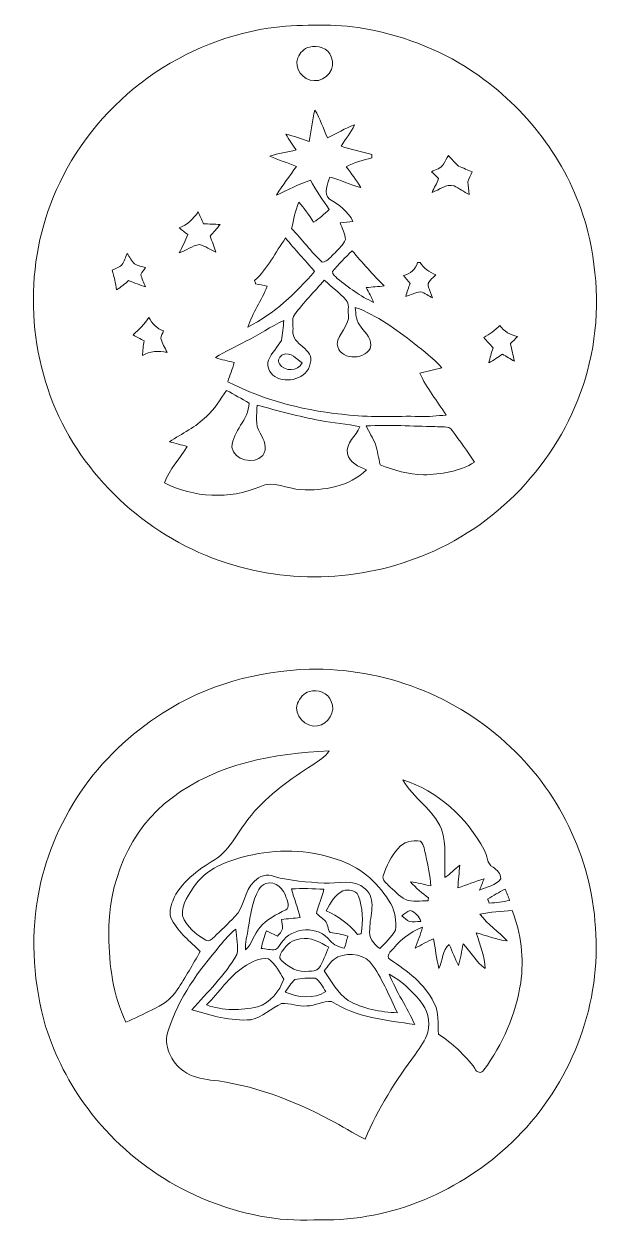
# Model space of a CAD drawing. Header units: centimetres. Extents: x -16.2 to 16.2, y -16.2 to 16.2.
# Drawn here: x -16.22 to -0.79, y -16.04 to 16.06 of the extents above; entities that cross this region are included whole.
import ezdxf

# ---------------------------------------------------------------- set-up
doc = ezdxf.new("R2010")
doc.units = ezdxf.units.CM
doc.header["$MEASUREMENT"] = 0
doc.layers.add('Layer 1', color=7, linetype='Continuous')

msp = doc.modelspace()

# ---------------------------------------------------------------- linework, layer by layer
at = {"layer": 'Layer 1', "color": 251, "lineweight": 9}
for points, knots in [([(-9.20829, 16.00362), (-8.41419, 16.0456), (-7.60562, 16.06254), (-6.82492, 15.88685), (-6.82492, 15.88685), (-5.7747, 15.65755), (-4.75764, 15.22928), (-3.9011, 14.57381), (-3.9011, 14.57381), (-2.54079, 13.58392), (-1.52902, 12.11848), (-1.11027, 10.48688), (-1.11027, 10.48688), (-0.83264, 9.33683), (-0.79136, 8.11445), (-1.07394, 6.96122), (-1.07394, 6.96122), (-1.57312, 4.82691), (-3.08794, 2.96671), (-5.05891, 2.01527), (-5.05891, 2.01527), (-6.82457, 1.14743), (-8.93065, 0.99715), (-10.80109, 1.60922), (-10.80109, 1.60922), (-12.81192, 2.25516), (-14.51972, 3.78163), (-15.36921, 5.71768), (-15.36921, 5.71768), (-16.22222, 7.69782), (-16.17566, 10.06849), (-15.1713, 11.98513), (-15.1713, 11.98513), (-14.04065, 14.22492), (-11.70843, 15.79654), (-9.20829, 16.00362), (-9.20829, 16.00362), (-9.20829, 16.00362), (-9.20829, 16.00362), (-9.20829, 16.00362)], [0, 0, 0, 0, 0.09090909, 0.09090909, 0.09090909, 0.09090909, 0.18181818, 0.18181818, 0.18181818, 0.18181818, 0.27272727, 0.27272727, 0.27272727, 0.27272727, 0.36363636, 0.36363636, 0.36363636, 0.36363636, 0.45454545, 0.45454545, 0.45454545, 0.45454545, 0.54545455, 0.54545455, 0.54545455, 0.54545455, 0.63636364, 0.63636364, 0.63636364, 0.63636364, 0.72727273, 0.72727273, 0.72727273, 0.72727273, 0.81818182, 0.81818182, 0.81818182, 0.81818182, 1, 1, 1, 1]), ([(-8.57364, 15.44341), (-8.71829, 15.40919), (-8.82799, 15.28784), (-8.88479, 15.15554), (-8.88479, 15.15554), (-8.99309, 14.8772), (-8.74227, 14.53571), (-8.44981, 14.54171), (-8.44981, 14.54171), (-8.12914, 14.51208), (-7.83527, 14.88038), (-7.98767, 15.18059), (-7.98767, 15.18059), (-8.07164, 15.41272), (-8.34927, 15.50444), (-8.57364, 15.44341), (-8.57364, 15.44341), (-8.57364, 15.44341), (-8.57364, 15.44341), (-8.57364, 15.44341)], [0, 0, 0, 0, 0.16666667, 0.16666667, 0.16666667, 0.16666667, 0.33333333, 0.33333333, 0.33333333, 0.33333333, 0.5, 0.5, 0.5, 0.5, 0.66666667, 0.66666667, 0.66666667, 0.66666667, 1, 1, 1, 1]), ([(-8.57893, 12.90729), (-8.78742, 12.97503), (-8.98992, 13.06322), (-9.20618, 13.1052), (-9.20618, 13.1052), (-9.11868, 12.96056), (-9.02096, 12.82227), (-8.92465, 12.68363), (-8.92465, 12.68363), (-9.15996, 12.61978), (-9.40619, 12.59967), (-9.63585, 12.51571), (-9.63585, 12.51571), (-9.40443, 12.40776), (-9.15819, 12.33826), (-8.92183, 12.24336), (-8.92183, 12.24336), (-9.09434, 11.98337), (-9.29543, 11.74313), (-9.45595, 11.47537), (-9.45595, 11.47537), (-9.14903, 11.60166), (-8.8608, 11.76994), (-8.54472, 11.87506), (-8.54472, 11.87506), (-8.39513, 11.60025), (-8.21557, 11.34343), (-8.04165, 11.08308), (-8.04165, 11.08308), (-8.175, 10.96419), (-8.31011, 10.84601), (-8.46075, 10.749), (-8.46075, 10.749), (-8.58105, 10.93491), (-8.70487, 11.12012), (-8.85939, 11.27958), (-8.85939, 11.27958), (-8.95534, 11.05591), (-8.99627, 10.8132), (-9.04989, 10.57684), (-9.04989, 10.57684), (-8.76767, 10.28367), (-8.53025, 9.94677), (-8.22969, 9.67267), (-8.22969, 9.67267), (-8.0801, 9.69137), (-7.99261, 9.8353), (-7.88713, 9.92561), (-7.88713, 9.92561), (-7.79082, 10.03886), (-7.65959, 10.13516), (-7.60879, 10.28015), (-7.60879, 10.28015), (-7.61302, 10.43891), (-7.70263, 10.58213), (-7.74955, 10.73206), (-7.74955, 10.73206), (-7.63525, 10.74335), (-7.5206, 10.75288), (-7.4063, 10.76452), (-7.4063, 10.76452), (-7.52942, 11.03651), (-7.78765, 11.21819), (-8.03777, 11.36424), (-8.03777, 11.36424), (-8.20041, 11.52052), (-8.08786, 11.76923), (-8.02613, 11.95091), (-8.02613, 11.95091), (-7.73861, 11.89059), (-7.4825, 11.73466), (-7.19498, 11.67539), (-7.19498, 11.67539), (-7.31316, 11.86977), (-7.45251, 12.0504), (-7.58515, 12.2349), (-7.58515, 12.2349), (-7.37067, 12.35026), (-7.13254, 12.40952), (-6.89865, 12.47302), (-6.89865, 12.47302), (-6.899, 12.49489), (-6.899, 12.53829), (-6.899, 12.56016), (-6.899, 12.56016), (-7.17487, 12.63248), (-7.45216, 12.70056), (-7.72556, 12.781), (-7.72556, 12.781), (-7.61197, 12.97679), (-7.45216, 13.14471), (-7.36749, 13.35673), (-7.36749, 13.35673), (-7.62149, 13.26995), (-7.84409, 13.11508), (-8.08927, 13.00783), (-8.08927, 13.00783), (-8.199, 13.25831), (-8.28154, 13.52254), (-8.43006, 13.75361), (-8.43006, 13.75361), (-8.48827, 13.47315), (-8.52213, 13.1881), (-8.57893, 12.90729), (-8.57893, 12.90729), (-8.57893, 12.90729), (-8.57893, 12.90729), (-8.57893, 12.90729)], [0, 0, 0, 0, 0.03571429, 0.03571429, 0.03571429, 0.03571429, 0.07142857, 0.07142857, 0.07142857, 0.07142857, 0.10714286, 0.10714286, 0.10714286, 0.10714286, 0.14285714, 0.14285714, 0.14285714, 0.14285714, 0.17857143, 0.17857143, 0.17857143, 0.17857143, 0.21428571, 0.21428571, 0.21428571, 0.21428571, 0.25, 0.25, 0.25, 0.25, 0.28571429, 0.28571429, 0.28571429, 0.28571429, 0.32142857, 0.32142857, 0.32142857, 0.32142857, 0.35714286, 0.35714286, 0.35714286, 0.35714286, 0.39285714, 0.39285714, 0.39285714, 0.39285714, 0.42857143, 0.42857143, 0.42857143, 0.42857143, 0.46428571, 0.46428571, 0.46428571, 0.46428571, 0.5, 0.5, 0.5, 0.5, 0.53571429, 0.53571429, 0.53571429, 0.53571429, 0.57142857, 0.57142857, 0.57142857, 0.57142857, 0.60714286, 0.60714286, 0.60714286, 0.60714286, 0.64285714, 0.64285714, 0.64285714, 0.64285714, 0.67857143, 0.67857143, 0.67857143, 0.67857143, 0.71428571, 0.71428571, 0.71428571, 0.71428571, 0.75, 0.75, 0.75, 0.75, 0.78571429, 0.78571429, 0.78571429, 0.78571429, 0.82142857, 0.82142857, 0.82142857, 0.82142857, 0.85714286, 0.85714286, 0.85714286, 0.85714286, 0.89285714, 0.89285714, 0.89285714, 0.89285714, 0.92857143, 0.92857143, 0.92857143, 0.92857143, 1, 1, 1, 1]), ([(-4.84972, 12.53864), (-4.89381, 12.46068), (-4.93332, 12.38024), (-4.9813, 12.30475), (-4.9813, 12.30475), (-5.04974, 12.1908), (-5.18627, 12.15552), (-5.29774, 12.09943), (-5.29774, 12.09943), (-5.25082, 12.05286), (-5.15734, 11.96008), (-5.11042, 11.91352), (-5.11042, 11.91352), (-5.15805, 11.78652), (-5.22895, 11.66975), (-5.28469, 11.54592), (-5.28469, 11.54592), (-5.09384, 11.6126), (-4.91533, 11.7777), (-4.69873, 11.72408), (-4.69873, 11.72408), (-4.5615, 11.64964), (-4.43238, 11.55933), (-4.29162, 11.49018), (-4.29162, 11.49018), (-4.30292, 11.60201), (-4.32831, 11.71314), (-4.32514, 11.82603), (-4.32514, 11.82603), (-4.3075, 11.92445), (-4.24999, 12.00983), (-4.21013, 12.09978), (-4.21013, 12.09978), (-4.33255, 12.14811), (-4.45638, 12.19433), (-4.5749, 12.25077), (-4.5749, 12.25077), (-4.68038, 12.33191), (-4.75799, 12.44339), (-4.84972, 12.53864), (-4.84972, 12.53864), (-4.84972, 12.53864), (-4.84972, 12.53864), (-4.84972, 12.53864)], [0, 0, 0, 0, 0.08333333, 0.08333333, 0.08333333, 0.08333333, 0.16666667, 0.16666667, 0.16666667, 0.16666667, 0.25, 0.25, 0.25, 0.25, 0.33333333, 0.33333333, 0.33333333, 0.33333333, 0.41666667, 0.41666667, 0.41666667, 0.41666667, 0.5, 0.5, 0.5, 0.5, 0.58333333, 0.58333333, 0.58333333, 0.58333333, 0.66666667, 0.66666667, 0.66666667, 0.66666667, 0.75, 0.75, 0.75, 0.75, 0.83333333, 0.83333333, 0.83333333, 0.83333333, 1, 1, 1, 1]), ([(-12.06403, 10.59871), (-11.98924, 10.53345), (-11.91022, 10.47313), (-11.82908, 10.41598), (-11.82908, 10.41598), (-11.89823, 10.24735), (-11.98571, 10.08719), (-12.05945, 9.92068), (-12.05945, 9.92068), (-11.87812, 9.99194), (-11.71196, 10.11329), (-11.51758, 10.14786), (-11.51758, 10.14786), (-11.36271, 10.10588), (-11.23006, 10.0064), (-11.08296, 9.94361), (-11.08296, 9.94361), (-11.12741, 10.0893), (-11.18068, 10.23218), (-11.23359, 10.3747), (-11.23359, 10.3747), (-11.14152, 10.47595), (-11.04768, 10.57578), (-10.96654, 10.6862), (-10.96654, 10.6862), (-11.11541, 10.6922), (-11.26393, 10.69785), (-11.4121, 10.70278), (-11.4121, 10.70278), (-11.45866, 10.80932), (-11.50276, 10.91692), (-11.55109, 11.02275), (-11.55109, 11.02275), (-11.68797, 10.84178), (-11.84037, 10.66751), (-12.06403, 10.59871), (-12.06403, 10.59871), (-12.06403, 10.59871), (-12.06403, 10.59871), (-12.06403, 10.59871)], [0, 0, 0, 0, 0.09090909, 0.09090909, 0.09090909, 0.09090909, 0.18181818, 0.18181818, 0.18181818, 0.18181818, 0.27272727, 0.27272727, 0.27272727, 0.27272727, 0.36363636, 0.36363636, 0.36363636, 0.36363636, 0.45454545, 0.45454545, 0.45454545, 0.45454545, 0.54545455, 0.54545455, 0.54545455, 0.54545455, 0.63636364, 0.63636364, 0.63636364, 0.63636364, 0.72727273, 0.72727273, 0.72727273, 0.72727273, 0.81818182, 0.81818182, 0.81818182, 0.81818182, 1, 1, 1, 1]), ([(-10.0405, 9.17913), (-10.03449, 9.15832), (-10.0225, 9.11634), (-10.0165, 9.09553), (-10.0165, 9.09553), (-9.91349, 9.07401), (-9.80977, 9.05073), (-9.70676, 9.0285), (-9.70676, 9.0285), (-9.85493, 8.65138), (-10.09482, 8.31624), (-10.22393, 7.93136), (-10.22393, 7.93136), (-9.52296, 8.28802), (-8.94159, 8.83518), (-8.43429, 9.42819), (-8.43429, 9.42819), (-8.68935, 9.73088), (-8.96735, 10.0131), (-9.21322, 10.32355), (-9.21322, 10.32355), (-9.4831, 9.93725), (-9.68771, 9.50404), (-10.0405, 9.17913), (-10.0405, 9.17913), (-10.0405, 9.17913), (-10.0405, 9.17913), (-10.0405, 9.17913)], [0, 0, 0, 0, 0.125, 0.125, 0.125, 0.125, 0.25, 0.25, 0.25, 0.25, 0.375, 0.375, 0.375, 0.375, 0.5, 0.5, 0.5, 0.5, 0.625, 0.625, 0.625, 0.625, 0.75, 0.75, 0.75, 0.75, 1, 1, 1, 1]), ([(-7.95169, 9.42326), (-7.96086, 9.3393), (-7.8769, 9.29132), (-7.82575, 9.23876), (-7.82575, 9.23876), (-7.52095, 8.99887), (-7.20839, 8.7551), (-6.85173, 8.59705), (-6.85173, 8.59705), (-6.91064, 8.73287), (-6.98332, 8.86198), (-7.05034, 8.99393), (-7.05034, 8.99393), (-6.88948, 9.00804), (-6.72861, 9.02144), (-6.56739, 9.03697), (-6.56739, 9.03697), (-6.87007, 9.33824), (-7.15053, 9.65997), (-7.43099, 9.98171), (-7.43099, 9.98171), (-7.60914, 9.80003), (-7.7947, 9.62399), (-7.95169, 9.42326), (-7.95169, 9.42326), (-7.95169, 9.42326), (-7.95169, 9.42326), (-7.95169, 9.42326)], [0, 0, 0, 0, 0.125, 0.125, 0.125, 0.125, 0.25, 0.25, 0.25, 0.25, 0.375, 0.375, 0.375, 0.375, 0.5, 0.5, 0.5, 0.5, 0.625, 0.625, 0.625, 0.625, 0.75, 0.75, 0.75, 0.75, 1, 1, 1, 1]), ([(-13.59897, 9.60353), (-13.67023, 9.53156), (-13.77148, 9.50263), (-13.86038, 9.45817), (-13.86038, 9.45817), (-13.80428, 9.28709), (-13.77042, 9.10964), (-13.73973, 8.93184), (-13.73973, 8.93184), (-13.62648, 9.00663), (-13.52206, 9.0934), (-13.41658, 9.17843), (-13.41658, 9.17843), (-13.267, 9.12163), (-13.11848, 9.06131), (-12.96608, 9.01298), (-12.96608, 9.01298), (-13.00277, 9.1255), (-13.07474, 9.22816), (-13.08638, 9.34706), (-13.08638, 9.34706), (-13.05428, 9.41338), (-13.0056, 9.46911), (-12.96361, 9.52874), (-12.96361, 9.52874), (-13.06239, 9.56331), (-13.17211, 9.57388), (-13.26312, 9.62681), (-13.26312, 9.62681), (-13.34144, 9.70901), (-13.39012, 9.81414), (-13.45468, 9.90656), (-13.45468, 9.90656), (-13.50266, 9.80567), (-13.53335, 9.69454), (-13.59897, 9.60353), (-13.59897, 9.60353), (-13.59897, 9.60353), (-13.59897, 9.60353), (-13.59897, 9.60353)], [0, 0, 0, 0, 0.09090909, 0.09090909, 0.09090909, 0.09090909, 0.18181818, 0.18181818, 0.18181818, 0.18181818, 0.27272727, 0.27272727, 0.27272727, 0.27272727, 0.36363636, 0.36363636, 0.36363636, 0.36363636, 0.45454545, 0.45454545, 0.45454545, 0.45454545, 0.54545455, 0.54545455, 0.54545455, 0.54545455, 0.63636364, 0.63636364, 0.63636364, 0.63636364, 0.72727273, 0.72727273, 0.72727273, 0.72727273, 0.81818182, 0.81818182, 0.81818182, 0.81818182, 1, 1, 1, 1]), ([(-5.67345, 9.66668), (-5.72954, 9.48393), (-5.86642, 9.36046), (-6.05445, 9.31425), (-6.05445, 9.31425), (-5.99519, 9.24369), (-5.93486, 9.1742), (-5.87524, 9.10363), (-5.87524, 9.10363), (-5.91793, 8.98933), (-5.9592, 8.87434), (-5.99236, 8.7565), (-5.99236, 8.7565), (-5.86007, 8.79601), (-5.73413, 8.86621), (-5.59549, 8.88069), (-5.59549, 8.88069), (-5.47872, 8.84716), (-5.38065, 8.77027), (-5.27376, 8.71488), (-5.27376, 8.71488), (-5.30939, 8.81013), (-5.34749, 8.90503), (-5.381, 9.00097), (-5.381, 9.00097), (-5.44309, 9.14633), (-5.26142, 9.23452), (-5.18979, 9.33612), (-5.18979, 9.33612), (-5.35526, 9.41055), (-5.51647, 9.50263), (-5.60642, 9.66773), (-5.60642, 9.66773), (-5.62336, 9.66738), (-5.65687, 9.66702), (-5.67345, 9.66668), (-5.67345, 9.66668), (-5.67345, 9.66668), (-5.67345, 9.66668), (-5.67345, 9.66668)], [0, 0, 0, 0, 0.09090909, 0.09090909, 0.09090909, 0.09090909, 0.18181818, 0.18181818, 0.18181818, 0.18181818, 0.27272727, 0.27272727, 0.27272727, 0.27272727, 0.36363636, 0.36363636, 0.36363636, 0.36363636, 0.45454545, 0.45454545, 0.45454545, 0.45454545, 0.54545455, 0.54545455, 0.54545455, 0.54545455, 0.63636364, 0.63636364, 0.63636364, 0.63636364, 0.72727273, 0.72727273, 0.72727273, 0.72727273, 0.81818182, 0.81818182, 0.81818182, 0.81818182, 1, 1, 1, 1]), ([(-8.97439, 8.2619), (-9.05765, 8.14056), (-8.99909, 7.97581), (-9.01532, 7.8407), (-9.01532, 7.8407), (-9.06365, 7.45617), (-8.41559, 7.34893), (-8.55247, 6.95911), (-8.55247, 6.95911), (-8.62867, 6.546), (-9.17477, 6.40136), (-9.50321, 6.60809), (-9.50321, 6.60809), (-9.63833, 6.70334), (-9.73251, 6.88185), (-9.66725, 7.04836), (-9.66725, 7.04836), (-9.58893, 7.24697), (-9.42454, 7.39408), (-9.32259, 7.57788), (-9.32259, 7.57788), (-9.2933, 7.75497), (-9.27179, 7.93313), (-9.25767, 8.11163), (-9.25767, 8.11163), (-9.60976, 7.94971), (-9.92901, 7.72569), (-10.27614, 7.55354), (-10.27614, 7.55354), (-10.54461, 7.40114), (-10.83531, 7.28825), (-11.09213, 7.11609), (-11.09213, 7.11609), (-10.92738, 7.05718), (-10.75628, 7.02155), (-10.58625, 6.98274), (-10.58625, 6.98274), (-10.63669, 6.80918), (-10.70725, 6.64231), (-10.75875, 6.4691), (-10.75875, 6.4691), (-9.74874, 5.94593), (-8.62655, 5.66935), (-7.49696, 5.57551), (-7.49696, 5.57551), (-6.87537, 5.50778), (-6.24919, 5.55188), (-5.62547, 5.53706), (-5.62547, 5.53706), (-5.38664, 5.5233), (-5.14958, 5.55435), (-4.9118, 5.57481), (-4.9118, 5.57481), (-5.14464, 5.95051), (-5.43603, 6.29447), (-5.61665, 6.69981), (-5.61665, 6.69981), (-5.41945, 6.74709), (-5.22191, 6.79189), (-5.0254, 6.84234), (-5.0254, 6.84234), (-5.23954, 7.0921), (-5.51047, 7.28472), (-5.7627, 7.49321), (-5.7627, 7.49321), (-6.25377, 7.86821), (-6.75719, 8.24851), (-7.3435, 8.463), (-7.3435, 8.463), (-7.33362, 8.2792), (-7.32057, 8.07635), (-7.19075, 7.93348), (-7.19075, 7.93348), (-7.06551, 7.76767), (-6.87219, 7.5927), (-6.94345, 7.36233), (-6.94345, 7.36233), (-7.11878, 7.02754), (-7.79294, 7.05365), (-7.82751, 7.47451), (-7.82751, 7.47451), (-7.80776, 7.76203), (-7.49555, 7.96135), (-7.5273, 8.26403), (-7.5273, 8.26403), (-7.54847, 8.38891), (-7.49096, 8.55859), (-7.59292, 8.66055), (-7.59292, 8.66055), (-7.77177, 8.85316), (-7.97956, 9.01579), (-8.17359, 9.19219), (-8.17359, 9.19219), (-8.44276, 8.88421), (-8.73239, 8.59246), (-8.97439, 8.2619), (-8.97439, 8.2619), (-8.97439, 8.2619), (-8.97439, 8.2619), (-8.97439, 8.2619)], [0, 0, 0, 0, 0.03846154, 0.03846154, 0.03846154, 0.03846154, 0.07692308, 0.07692308, 0.07692308, 0.07692308, 0.11538462, 0.11538462, 0.11538462, 0.11538462, 0.15384615, 0.15384615, 0.15384615, 0.15384615, 0.19230769, 0.19230769, 0.19230769, 0.19230769, 0.23076923, 0.23076923, 0.23076923, 0.23076923, 0.26923077, 0.26923077, 0.26923077, 0.26923077, 0.30769231, 0.30769231, 0.30769231, 0.30769231, 0.34615385, 0.34615385, 0.34615385, 0.34615385, 0.38461538, 0.38461538, 0.38461538, 0.38461538, 0.42307692, 0.42307692, 0.42307692, 0.42307692, 0.46153846, 0.46153846, 0.46153846, 0.46153846, 0.5, 0.5, 0.5, 0.5, 0.53846154, 0.53846154, 0.53846154, 0.53846154, 0.57692308, 0.57692308, 0.57692308, 0.57692308, 0.61538462, 0.61538462, 0.61538462, 0.61538462, 0.65384615, 0.65384615, 0.65384615, 0.65384615, 0.69230769, 0.69230769, 0.69230769, 0.69230769, 0.73076923, 0.73076923, 0.73076923, 0.73076923, 0.76923077, 0.76923077, 0.76923077, 0.76923077, 0.80769231, 0.80769231, 0.80769231, 0.80769231, 0.84615385, 0.84615385, 0.84615385, 0.84615385, 0.88461538, 0.88461538, 0.88461538, 0.88461538, 0.92307692, 0.92307692, 0.92307692, 0.92307692, 1, 1, 1, 1]), ([(-12.87683, 8.19489), (-12.9869, 8.01144), (-13.14424, 7.86645), (-13.29981, 7.72216), (-13.29981, 7.72216), (-13.20033, 7.67031), (-13.10085, 7.61845), (-13.00348, 7.56271), (-13.00348, 7.56271), (-13.02218, 7.43183), (-13.04228, 7.30024), (-13.04828, 7.16795), (-13.04828, 7.16795), (-12.8472, 7.2946), (-12.6126, 7.29848), (-12.38576, 7.25332), (-12.38576, 7.25332), (-12.4408, 7.37962), (-12.52511, 7.49533), (-12.55298, 7.6315), (-12.55298, 7.6315), (-12.54346, 7.70206), (-12.50994, 7.76591), (-12.48454, 7.83153), (-12.48454, 7.83153), (-12.66693, 7.88868), (-12.79075, 8.03048), (-12.87683, 8.19489), (-12.87683, 8.19489), (-12.87683, 8.19489), (-12.87683, 8.19489), (-12.87683, 8.19489)], [0, 0, 0, 0, 0.11111111, 0.11111111, 0.11111111, 0.11111111, 0.22222222, 0.22222222, 0.22222222, 0.22222222, 0.33333333, 0.33333333, 0.33333333, 0.33333333, 0.44444444, 0.44444444, 0.44444444, 0.44444444, 0.55555556, 0.55555556, 0.55555556, 0.55555556, 0.66666667, 0.66666667, 0.66666667, 0.66666667, 0.77777778, 0.77777778, 0.77777778, 0.77777778, 1, 1, 1, 1]), ([(-3.90392, 7.65655), (-3.82031, 7.562), (-3.73459, 7.46887), (-3.65027, 7.37433), (-3.65027, 7.37433), (-3.69613, 7.24239), (-3.73811, 7.10904), (-3.76422, 6.97181), (-3.76422, 6.97181), (-3.63828, 7.04377), (-3.52045, 7.12809), (-3.40015, 7.20923), (-3.40015, 7.20923), (-3.29502, 7.14396), (-3.1899, 7.07764), (-3.08195, 7.0159), (-3.08195, 7.0159), (-3.11511, 7.17536), (-3.15815, 7.33305), (-3.18425, 7.49427), (-3.18425, 7.49427), (-3.12005, 7.55389), (-3.05831, 7.61563), (-2.99869, 7.67948), (-2.99869, 7.67948), (-3.18496, 7.72781), (-3.36487, 7.80683), (-3.46753, 7.97793), (-3.46753, 7.97793), (-3.59418, 7.84705), (-3.74552, 7.74545), (-3.90392, 7.65655), (-3.90392, 7.65655), (-3.90392, 7.65655), (-3.90392, 7.65655), (-3.90392, 7.65655)], [0, 0, 0, 0, 0.1, 0.1, 0.1, 0.1, 0.2, 0.2, 0.2, 0.2, 0.3, 0.3, 0.3, 0.3, 0.4, 0.4, 0.4, 0.4, 0.5, 0.5, 0.5, 0.5, 0.6, 0.6, 0.6, 0.6, 0.7, 0.7, 0.7, 0.7, 0.8, 0.8, 0.8, 0.8, 1, 1, 1, 1]), ([(-9.28096, 7.19794), (-9.36562, 7.14996), (-9.44288, 7.0413), (-9.37904, 6.94605), (-9.37904, 6.94605), (-9.24145, 6.73298), (-8.88338, 6.74038), (-8.76873, 6.97639), (-8.76873, 6.97639), (-8.92289, 7.08187), (-9.06612, 7.27273), (-9.28096, 7.19794), (-9.28096, 7.19794), (-9.28096, 7.19794), (-9.28096, 7.19794), (-9.28096, 7.19794)], [0, 0, 0, 0, 0.2, 0.2, 0.2, 0.2, 0.4, 0.4, 0.4, 0.4, 0.6, 0.6, 0.6, 0.6, 1, 1, 1, 1]), ([(-10.79685, 6.23415), (-10.95948, 5.99073), (-11.10977, 5.73461), (-11.33237, 5.53918), (-11.33237, 5.53918), (-11.616, 5.25096), (-11.98818, 5.07985), (-12.32121, 4.85866), (-12.32121, 4.85866), (-12.16316, 4.81315), (-12.00265, 4.77575), (-11.84496, 4.7292), (-11.84496, 4.7292), (-12.05592, 4.40922), (-12.3138, 4.11572), (-12.4602, 3.75693), (-12.4602, 3.75693), (-11.67245, 3.35724), (-10.71783, 3.30573), (-9.90079, 3.6518), (-9.90079, 3.6518), (-9.53637, 3.8289), (-9.16913, 3.59042), (-8.79977, 3.57525), (-8.79977, 3.57525), (-8.18735, 3.53997), (-7.49625, 3.65604), (-7.04682, 4.10865), (-7.04682, 4.10865), (-7.25425, 4.18944), (-7.49943, 4.29598), (-7.55517, 4.53622), (-7.55517, 4.53622), (-7.60985, 4.83644), (-7.31493, 5.00647), (-7.21791, 5.25942), (-7.21791, 5.25942), (-7.57069, 5.33456), (-7.93123, 5.36067), (-8.28543, 5.42876), (-8.28543, 5.42876), (-8.85586, 5.53424), (-9.41466, 5.69158), (-9.97558, 5.83798), (-9.97558, 5.83798), (-9.97558, 5.58892), (-10.04437, 5.30987), (-9.89479, 5.08937), (-9.89479, 5.08937), (-9.79107, 4.91722), (-9.68383, 4.6738), (-9.82459, 4.49036), (-9.82459, 4.49036), (-10.05777, 4.23283), (-10.5926, 4.35665), (-10.6522, 4.71226), (-10.6522, 4.71226), (-10.62646, 5.15464), (-10.20172, 5.44498), (-10.18724, 5.8909), (-10.18724, 5.8909), (-10.38904, 6.00802), (-10.58836, 6.12937), (-10.79685, 6.23415), (-10.79685, 6.23415), (-10.79685, 6.23415), (-10.79685, 6.23415), (-10.79685, 6.23415)], [0, 0, 0, 0, 0.05555556, 0.05555556, 0.05555556, 0.05555556, 0.11111111, 0.11111111, 0.11111111, 0.11111111, 0.16666667, 0.16666667, 0.16666667, 0.16666667, 0.22222222, 0.22222222, 0.22222222, 0.22222222, 0.27777778, 0.27777778, 0.27777778, 0.27777778, 0.33333333, 0.33333333, 0.33333333, 0.33333333, 0.38888889, 0.38888889, 0.38888889, 0.38888889, 0.44444444, 0.44444444, 0.44444444, 0.44444444, 0.5, 0.5, 0.5, 0.5, 0.55555556, 0.55555556, 0.55555556, 0.55555556, 0.61111111, 0.61111111, 0.61111111, 0.61111111, 0.66666667, 0.66666667, 0.66666667, 0.66666667, 0.72222222, 0.72222222, 0.72222222, 0.72222222, 0.77777778, 0.77777778, 0.77777778, 0.77777778, 0.83333333, 0.83333333, 0.83333333, 0.83333333, 0.88888889, 0.88888889, 0.88888889, 0.88888889, 1, 1, 1, 1]), ([(-7.04893, 5.282), (-6.98085, 5.11337), (-6.8676, 4.96625), (-6.80657, 4.79445), (-6.80657, 4.79445), (-6.7533, 4.61208), (-6.71732, 4.42474), (-6.68099, 4.23812), (-6.68099, 4.23812), (-6.30669, 4.10336), (-5.92145, 3.97354), (-5.51894, 3.97001), (-5.51894, 3.97001), (-5.04657, 3.98342), (-4.55726, 4.06068), (-4.14839, 4.3115), (-4.14839, 4.3115), (-4.33149, 4.60537), (-4.55021, 4.87524), (-4.74565, 5.16099), (-4.74565, 5.16099), (-4.84196, 5.31199), (-5.05715, 5.23684), (-5.20145, 5.26613), (-5.20145, 5.26613), (-5.81739, 5.27283), (-6.43334, 5.31975), (-7.04893, 5.282)], [0, 0, 0, 0, 0.125, 0.125, 0.125, 0.125, 0.25, 0.25, 0.25, 0.25, 0.375, 0.375, 0.375, 0.375, 0.5, 0.5, 0.5, 0.5, 0.625, 0.625, 0.625, 0.625, 0.75, 0.75, 0.75, 0.75, 1, 1, 1, 1]), ([(-8.57434, -1.24017), (-6.59667, -1.20136), (-4.6063, -1.95242), (-3.18178, -3.33249), (-3.18178, -3.33249), (-1.80807, -4.62225), (-0.95399, -6.46339), (-0.90178, -8.35111), (-0.90178, -8.35111), (-0.78572, -10.35594), (-1.59957, -12.37207), (-3.00716, -13.7927), (-3.00716, -13.7927), (-4.3396, -15.13608), (-6.19062, -15.99157), (-8.09492, -16.00815), (-8.09492, -16.00815), (-8.5733, -16.00356), (-9.05624, -16.03955), (-9.53108, -15.96405), (-9.53108, -15.96405), (-11.4883, -15.69488), (-13.32486, -14.61891), (-14.5049, -13.03247), (-14.5049, -13.03247), (-15.00585, -12.36642), (-15.39284, -11.61501), (-15.64085, -10.81914), (-15.64085, -10.81914), (-15.95764, -9.7026), (-16.05395, -8.51444), (-15.85145, -7.36862), (-15.85145, -7.36862), (-15.51314, -5.34262), (-14.24949, -3.50218), (-12.50606, -2.42338), (-12.50606, -2.42338), (-11.34366, -1.66173), (-9.95688, -1.28391), (-8.57434, -1.24017), (-8.57434, -1.24017), (-8.57434, -1.24017), (-8.57434, -1.24017), (-8.57434, -1.24017)], [0, 0, 0, 0, 0.08333333, 0.08333333, 0.08333333, 0.08333333, 0.16666667, 0.16666667, 0.16666667, 0.16666667, 0.25, 0.25, 0.25, 0.25, 0.33333333, 0.33333333, 0.33333333, 0.33333333, 0.41666667, 0.41666667, 0.41666667, 0.41666667, 0.5, 0.5, 0.5, 0.5, 0.58333333, 0.58333333, 0.58333333, 0.58333333, 0.66666667, 0.66666667, 0.66666667, 0.66666667, 0.75, 0.75, 0.75, 0.75, 0.83333333, 0.83333333, 0.83333333, 0.83333333, 1, 1, 1, 1]), ([(-8.57434, -1.8413), (-8.73204, -1.87093), (-8.82693, -2.02192), (-8.89572, -2.15386), (-8.89572, -2.15386), (-9.0012, -2.47277), (-8.68053, -2.82132), (-8.35668, -2.75958), (-8.35668, -2.75958), (-8.06811, -2.72748), (-7.8575, -2.36941), (-7.98697, -2.10553), (-7.98697, -2.10553), (-8.07093, -1.87728), (-8.34927, -1.76968), (-8.57434, -1.8413), (-8.57434, -1.8413), (-8.57434, -1.8413), (-8.57434, -1.8413), (-8.57434, -1.8413)], [0, 0, 0, 0, 0.16666667, 0.16666667, 0.16666667, 0.16666667, 0.33333333, 0.33333333, 0.33333333, 0.33333333, 0.5, 0.5, 0.5, 0.5, 0.66666667, 0.66666667, 0.66666667, 0.66666667, 1, 1, 1, 1]), ([(-12.25312, -4.68716), (-13.39894, -5.53312), (-13.98032, -6.98762), (-13.9521, -8.38709), (-13.9521, -8.38709), (-13.93375, -9.17308), (-13.84274, -9.98764), (-13.49066, -10.70166), (-13.49066, -10.70166), (-13.2536, -10.61135), (-13.031, -10.48788), (-12.80098, -10.38204), (-12.80098, -10.38204), (-12.53605, -10.25505), (-12.26794, -10.09595), (-12.11624, -9.83454), (-12.11624, -9.83454), (-11.89329, -9.50469), (-11.6975, -9.15791), (-11.50206, -8.81147), (-11.50206, -8.81147), (-11.76735, -8.54336), (-12.07708, -8.30171), (-12.25559, -7.96164), (-12.25559, -7.96164), (-12.35543, -7.80571), (-12.28875, -7.61803), (-12.23689, -7.45752), (-12.23689, -7.45752), (-12.03158, -6.95164), (-11.5652, -6.6292), (-11.11753, -6.35191), (-11.11753, -6.35191), (-10.66315, -6.06758), (-10.46876, -5.54511), (-10.12834, -5.15388), (-10.12834, -5.15388), (-9.67078, -4.60355), (-9.07811, -4.18798), (-8.48157, -3.80345), (-8.48157, -3.80345), (-8.32599, -3.69197), (-8.14572, -3.59919), (-8.04235, -3.43162), (-8.04235, -3.43162), (-9.51344, -3.49583), (-11.05544, -3.7717), (-12.25312, -4.68716), (-12.25312, -4.68716), (-12.25312, -4.68716), (-12.25312, -4.68716), (-12.25312, -4.68716)], [0, 0, 0, 0, 0.07142857, 0.07142857, 0.07142857, 0.07142857, 0.14285714, 0.14285714, 0.14285714, 0.14285714, 0.21428571, 0.21428571, 0.21428571, 0.21428571, 0.28571429, 0.28571429, 0.28571429, 0.28571429, 0.35714286, 0.35714286, 0.35714286, 0.35714286, 0.42857143, 0.42857143, 0.42857143, 0.42857143, 0.5, 0.5, 0.5, 0.5, 0.57142857, 0.57142857, 0.57142857, 0.57142857, 0.64285714, 0.64285714, 0.64285714, 0.64285714, 0.71428571, 0.71428571, 0.71428571, 0.71428571, 0.78571429, 0.78571429, 0.78571429, 0.78571429, 0.85714286, 0.85714286, 0.85714286, 0.85714286, 1, 1, 1, 1]), ([(-6.07033, -4.21126), (-5.79234, -4.70127), (-5.25119, -5.00113), (-5.03352, -5.53382), (-5.03352, -5.53382), (-4.88217, -5.95045), (-4.96754, -6.39778), (-4.94109, -6.82922), (-4.94109, -6.82922), (-4.79962, -6.72974), (-4.67792, -6.60627), (-4.54633, -6.49479), (-4.54633, -6.49479), (-4.55973, -6.69728), (-4.57984, -6.89872), (-4.59607, -7.10121), (-4.59607, -7.10121), (-4.35935, -7.0296), (-4.13005, -6.93506), (-3.89439, -6.85992), (-3.89439, -6.85992), (-3.93355, -6.96081), (-3.97518, -7.061), (-4.01152, -7.1633), (-4.01152, -7.1633), (-3.81537, -7.08393), (-3.57689, -7.0356), (-3.44249, -6.86203), (-3.44249, -6.86203), (-3.44919, -6.7248), (-3.54091, -6.61756), (-3.65274, -6.55194), (-3.65274, -6.55194), (-3.82737, -6.46339), (-3.79844, -6.23479), (-3.8891, -6.08416), (-3.8891, -6.08416), (-4.35794, -5.23043), (-5.12488, -4.49736), (-6.07033, -4.21126), (-6.07033, -4.21126), (-6.07033, -4.21126), (-6.07033, -4.21126), (-6.07033, -4.21126)], [0, 0, 0, 0, 0.08333333, 0.08333333, 0.08333333, 0.08333333, 0.16666667, 0.16666667, 0.16666667, 0.16666667, 0.25, 0.25, 0.25, 0.25, 0.33333333, 0.33333333, 0.33333333, 0.33333333, 0.41666667, 0.41666667, 0.41666667, 0.41666667, 0.5, 0.5, 0.5, 0.5, 0.58333333, 0.58333333, 0.58333333, 0.58333333, 0.66666667, 0.66666667, 0.66666667, 0.66666667, 0.75, 0.75, 0.75, 0.75, 0.83333333, 0.83333333, 0.83333333, 0.83333333, 1, 1, 1, 1]), ([(-10.09164, -6.21574), (-10.65715, -6.34168), (-11.25864, -6.52583), (-11.62412, -7.0109), (-11.62412, -7.0109), (-11.79204, -7.2582), (-12.00794, -7.53055), (-11.9709, -7.85087), (-11.9709, -7.85087), (-11.87459, -8.14931), (-11.60613, -8.34652), (-11.35177, -8.50457), (-11.35177, -8.50457), (-11.26711, -8.5603), (-11.18844, -8.4774), (-11.12776, -8.42519), (-11.12776, -8.42519), (-10.94431, -8.24315), (-10.75628, -8.06606), (-10.57637, -7.88085), (-10.57637, -7.88085), (-10.3019, -7.6205), (-10.33329, -7.18024), (-10.04649, -6.92941), (-10.04649, -6.92941), (-9.91597, -6.78477), (-9.70712, -6.71704), (-9.5212, -6.79853), (-9.5212, -6.79853), (-9.08411, -6.922), (-8.62797, -6.94105), (-8.17817, -6.98162), (-8.17817, -6.98162), (-7.82363, -7.00032), (-7.37208, -6.84298), (-7.0828, -7.12873), (-7.0828, -7.12873), (-6.75225, -7.4099), (-6.96285, -7.8484), (-6.95509, -8.21), (-6.95509, -8.21), (-6.99743, -8.43048), (-6.85561, -8.61146), (-6.6891, -8.72999), (-6.6891, -8.72999), (-6.53529, -8.57864), (-6.38042, -8.42448), (-6.26647, -8.23998), (-6.26647, -8.23998), (-6.24142, -8.00009), (-6.26859, -7.74362), (-6.39312, -7.53231), (-6.39312, -7.53231), (-6.6898, -7.01867), (-7.15124, -6.58193), (-7.71674, -6.38296), (-7.71674, -6.38296), (-8.46993, -6.09615), (-9.30495, -6.04888), (-10.09164, -6.21574), (-10.09164, -6.21574), (-10.09164, -6.21574), (-10.09164, -6.21574), (-10.09164, -6.21574)], [0, 0, 0, 0, 0.05882353, 0.05882353, 0.05882353, 0.05882353, 0.11764706, 0.11764706, 0.11764706, 0.11764706, 0.17647059, 0.17647059, 0.17647059, 0.17647059, 0.23529412, 0.23529412, 0.23529412, 0.23529412, 0.29411765, 0.29411765, 0.29411765, 0.29411765, 0.35294118, 0.35294118, 0.35294118, 0.35294118, 0.41176471, 0.41176471, 0.41176471, 0.41176471, 0.47058824, 0.47058824, 0.47058824, 0.47058824, 0.52941176, 0.52941176, 0.52941176, 0.52941176, 0.58823529, 0.58823529, 0.58823529, 0.58823529, 0.64705882, 0.64705882, 0.64705882, 0.64705882, 0.70588235, 0.70588235, 0.70588235, 0.70588235, 0.76470588, 0.76470588, 0.76470588, 0.76470588, 0.82352941, 0.82352941, 0.82352941, 0.82352941, 0.88235294, 0.88235294, 0.88235294, 0.88235294, 1, 1, 1, 1]), ([(-6.19944, -6.04994), (-6.38112, -6.25949), (-6.51659, -6.51278), (-6.59561, -6.77878), (-6.59561, -6.77878), (-6.63371, -6.88778), (-6.52188, -6.96293), (-6.46015, -7.03348), (-6.46015, -7.03348), (-6.31515, -7.17036), (-6.17228, -7.3157), (-5.99977, -7.41836), (-5.99977, -7.41836), (-5.80786, -7.4935), (-5.59549, -7.44306), (-5.39546, -7.45646), (-5.39546, -7.45646), (-5.39229, -7.43635), (-5.38664, -7.39614), (-5.38347, -7.37603), (-5.38347, -7.37603), (-5.55598, -7.24621), (-5.72143, -7.10757), (-5.86078, -6.94211), (-5.86078, -6.94211), (-5.67769, -6.96469), (-5.49989, -7.01514), (-5.31962, -7.05394), (-5.31962, -7.05394), (-5.32773, -6.77772), (-5.40605, -6.50996), (-5.45226, -6.23938), (-5.45226, -6.23938), (-5.49036, -6.1092), (-5.49354, -5.95257), (-5.59902, -5.8545), (-5.59902, -5.8545), (-5.81456, -5.81428), (-6.05763, -5.87566), (-6.19944, -6.04994), (-6.19944, -6.04994), (-6.19944, -6.04994), (-6.19944, -6.04994), (-6.19944, -6.04994)], [0, 0, 0, 0, 0.08333333, 0.08333333, 0.08333333, 0.08333333, 0.16666667, 0.16666667, 0.16666667, 0.16666667, 0.25, 0.25, 0.25, 0.25, 0.33333333, 0.33333333, 0.33333333, 0.33333333, 0.41666667, 0.41666667, 0.41666667, 0.41666667, 0.5, 0.5, 0.5, 0.5, 0.58333333, 0.58333333, 0.58333333, 0.58333333, 0.66666667, 0.66666667, 0.66666667, 0.66666667, 0.75, 0.75, 0.75, 0.75, 0.83333333, 0.83333333, 0.83333333, 0.83333333, 1, 1, 1, 1]), ([(-9.73886, -6.98903), (-9.82247, -7.01337), (-9.88703, -7.07864), (-9.93183, -7.1506), (-9.93183, -7.1506), (-10.10999, -7.46846), (-10.15514, -7.83358), (-10.21088, -8.18741), (-10.21088, -8.18741), (-10.23523, -8.38002), (-10.30684, -8.57195), (-10.28285, -8.7688), (-10.28285, -8.7688), (-10.10293, -8.60581), (-10.06201, -8.34617), (-9.9029, -8.1666), (-9.9029, -8.1666), (-9.7184, -7.94682), (-9.45595, -7.82088), (-9.20652, -7.69212), (-9.20652, -7.69212), (-9.08481, -7.62403), (-9.15643, -7.46705), (-9.19206, -7.36827), (-9.19206, -7.36827), (-9.26474, -7.14461), (-9.47252, -6.89837), (-9.73886, -6.98903), (-9.73886, -6.98903), (-9.73886, -6.98903), (-9.73886, -6.98903), (-9.73886, -6.98903)], [0, 0, 0, 0, 0.11111111, 0.11111111, 0.11111111, 0.11111111, 0.22222222, 0.22222222, 0.22222222, 0.22222222, 0.33333333, 0.33333333, 0.33333333, 0.33333333, 0.44444444, 0.44444444, 0.44444444, 0.44444444, 0.55555556, 0.55555556, 0.55555556, 0.55555556, 0.66666667, 0.66666667, 0.66666667, 0.66666667, 0.77777778, 0.77777778, 0.77777778, 0.77777778, 1, 1, 1, 1]), ([(-9.052, -7.12908), (-8.98781, -7.39085), (-8.88726, -7.64167), (-8.81811, -7.90237), (-8.81811, -7.90237), (-8.98462, -7.92107), (-9.15184, -7.93236), (-9.318, -7.94894), (-9.318, -7.94894), (-9.31094, -8.03325), (-9.2933, -8.11792), (-9.29683, -8.20329), (-9.29683, -8.20329), (-9.31553, -8.28231), (-9.37938, -8.33946), (-9.42596, -8.40332), (-9.42596, -8.40332), (-9.52614, -8.35463), (-9.62597, -8.30595), (-9.72722, -8.26009), (-9.72722, -8.26009), (-9.78225, -8.41355), (-9.83411, -8.56841), (-9.8648, -8.72928), (-9.8648, -8.72928), (-9.73781, -8.74127), (-9.6101, -8.77303), (-9.48169, -8.75962), (-9.48169, -8.75962), (-9.40584, -8.71835), (-9.3695, -8.63474), (-9.31941, -8.56877), (-9.31941, -8.56877), (-9.04072, -8.1486), (-8.31893, -8.10945), (-8.01801, -8.5222), (-8.01801, -8.5222), (-7.92664, -8.64568), (-7.77354, -8.68378), (-7.63384, -8.7254), (-7.63384, -8.7254), (-7.60138, -8.61956), (-7.57457, -8.50774), (-7.5467, -8.40261), (-7.5467, -8.40261), (-7.69734, -8.34192), (-7.86032, -8.32782), (-8.01837, -8.29889), (-8.01837, -8.29889), (-8.08857, -8.20611), (-8.07552, -8.07453), (-8.15101, -7.98527), (-8.15101, -7.98527), (-8.20851, -7.93624), (-8.32422, -7.83817), (-8.38173, -7.78913), (-8.38173, -7.78913), (-8.33234, -7.56865), (-8.23568, -7.36298), (-8.18558, -7.14284), (-8.18558, -7.14284), (-8.47415, -7.12273), (-8.76343, -7.12273), (-9.052, -7.12908), (-9.052, -7.12908), (-9.052, -7.12908), (-9.052, -7.12908), (-9.052, -7.12908)], [0, 0, 0, 0, 0.05555556, 0.05555556, 0.05555556, 0.05555556, 0.11111111, 0.11111111, 0.11111111, 0.11111111, 0.16666667, 0.16666667, 0.16666667, 0.16666667, 0.22222222, 0.22222222, 0.22222222, 0.22222222, 0.27777778, 0.27777778, 0.27777778, 0.27777778, 0.33333333, 0.33333333, 0.33333333, 0.33333333, 0.38888889, 0.38888889, 0.38888889, 0.38888889, 0.44444444, 0.44444444, 0.44444444, 0.44444444, 0.5, 0.5, 0.5, 0.5, 0.55555556, 0.55555556, 0.55555556, 0.55555556, 0.61111111, 0.61111111, 0.61111111, 0.61111111, 0.66666667, 0.66666667, 0.66666667, 0.66666667, 0.72222222, 0.72222222, 0.72222222, 0.72222222, 0.77777778, 0.77777778, 0.77777778, 0.77777778, 0.83333333, 0.83333333, 0.83333333, 0.83333333, 0.88888889, 0.88888889, 0.88888889, 0.88888889, 1, 1, 1, 1]), ([(-7.67335, -7.18518), (-7.89454, -7.28466), (-8.01625, -7.5115), (-8.1242, -7.71681), (-8.1242, -7.71681), (-7.80035, -7.86568), (-7.51037, -8.08052), (-7.28071, -8.35428), (-7.28071, -8.35428), (-7.25707, -8.34934), (-7.2098, -8.33946), (-7.18616, -8.33453), (-7.18616, -8.33453), (-7.12584, -7.99163), (-7.14207, -7.63356), (-7.26307, -7.30512), (-7.26307, -7.30512), (-7.3375, -7.16295), (-7.534, -7.13402), (-7.67335, -7.18518), (-7.67335, -7.18518), (-7.67335, -7.18518), (-7.67335, -7.18518), (-7.67335, -7.18518)], [0, 0, 0, 0, 0.14285714, 0.14285714, 0.14285714, 0.14285714, 0.28571429, 0.28571429, 0.28571429, 0.28571429, 0.42857143, 0.42857143, 0.42857143, 0.42857143, 0.57142857, 0.57142857, 0.57142857, 0.57142857, 0.71428571, 0.71428571, 0.71428571, 0.71428571, 1, 1, 1, 1]), ([(-3.79738, -7.40566), (-3.78292, -7.44235), (-3.76845, -7.47939), (-3.75364, -7.51643), (-3.75364, -7.51643), (-3.57125, -7.49597), (-3.3871, -7.48151), (-3.20754, -7.442), (-3.20754, -7.442), (-3.24458, -7.33793), (-3.2855, -7.23598), (-3.33136, -7.13579), (-3.33136, -7.13579), (-3.4894, -7.22081), (-3.64251, -7.31465), (-3.79738, -7.40566), (-3.79738, -7.40566), (-3.79738, -7.40566), (-3.79738, -7.40566), (-3.79738, -7.40566)], [0, 0, 0, 0, 0.16666667, 0.16666667, 0.16666667, 0.16666667, 0.33333333, 0.33333333, 0.33333333, 0.33333333, 0.5, 0.5, 0.5, 0.5, 0.66666667, 0.66666667, 0.66666667, 0.66666667, 1, 1, 1, 1]), ([(-4.00305, -7.81171), (-3.7942, -8.08335), (-3.50599, -8.27738), (-3.27492, -8.5282), (-3.27492, -8.5282), (-3.55961, -8.49469), (-3.82384, -8.3751), (-4.10218, -8.31477), (-4.10218, -8.31477), (-4.00481, -8.62768), (-3.87534, -8.93848), (-3.86617, -9.27115), (-3.86617, -9.27115), (-4.105, -9.09122), (-4.24541, -8.81677), (-4.45284, -8.60617), (-4.45284, -8.60617), (-4.49941, -8.79808), (-4.51846, -8.99704), (-4.5816, -9.18543), (-4.5816, -9.18543), (-4.67581, -9.00338), (-4.74106, -8.8076), (-4.82925, -8.62345), (-4.82925, -8.62345), (-5.02258, -8.77021), (-4.99047, -9.0609), (-5.10689, -9.26267), (-5.10689, -9.26267), (-5.16298, -9.00022), (-5.20286, -8.73527), (-5.24941, -8.47176), (-5.24941, -8.47176), (-5.41769, -8.54408), (-5.57573, -8.63756), (-5.74048, -8.71764), (-5.74048, -8.71764), (-5.67698, -8.52961), (-5.59125, -8.34934), (-5.54187, -8.15672), (-5.54187, -8.15672), (-5.89641, -8.28336), (-6.17828, -8.54831), (-6.41499, -8.83265), (-6.41499, -8.83265), (-6.47002, -8.88767), (-6.49154, -8.98505), (-6.40864, -9.02668), (-6.40864, -9.02668), (-5.95567, -9.33817), (-5.47942, -9.67261), (-5.23601, -10.1852), (-5.23601, -10.1852), (-5.08361, -10.43955), (-5.14005, -10.74435), (-5.11854, -11.02587), (-5.11854, -11.02587), (-4.74071, -11.27316), (-4.4091, -11.58467), (-4.13816, -11.94626), (-4.13816, -11.94626), (-4.10465, -12.06727), (-3.9519, -12.09126), (-3.89722, -11.98683), (-3.89722, -11.98683), (-3.39768, -11.29892), (-3.0442, -10.49811), (-2.91226, -9.65568), (-2.91226, -9.65568), (-2.81666, -9.00163), (-2.90097, -8.32324), (-3.14333, -7.7087), (-3.14333, -7.7087), (-3.42979, -7.73904), (-3.72224, -7.74221), (-4.00305, -7.81171), (-4.00305, -7.81171), (-4.00305, -7.81171), (-4.00305, -7.81171), (-4.00305, -7.81171)], [0, 0, 0, 0, 0.04761905, 0.04761905, 0.04761905, 0.04761905, 0.0952381, 0.0952381, 0.0952381, 0.0952381, 0.14285714, 0.14285714, 0.14285714, 0.14285714, 0.19047619, 0.19047619, 0.19047619, 0.19047619, 0.23809524, 0.23809524, 0.23809524, 0.23809524, 0.28571429, 0.28571429, 0.28571429, 0.28571429, 0.33333333, 0.33333333, 0.33333333, 0.33333333, 0.38095238, 0.38095238, 0.38095238, 0.38095238, 0.42857143, 0.42857143, 0.42857143, 0.42857143, 0.47619048, 0.47619048, 0.47619048, 0.47619048, 0.52380952, 0.52380952, 0.52380952, 0.52380952, 0.57142857, 0.57142857, 0.57142857, 0.57142857, 0.61904762, 0.61904762, 0.61904762, 0.61904762, 0.66666667, 0.66666667, 0.66666667, 0.66666667, 0.71428571, 0.71428571, 0.71428571, 0.71428571, 0.76190476, 0.76190476, 0.76190476, 0.76190476, 0.80952381, 0.80952381, 0.80952381, 0.80952381, 0.85714286, 0.85714286, 0.85714286, 0.85714286, 0.9047619, 0.9047619, 0.9047619, 0.9047619, 1, 1, 1, 1]), ([(-6.09432, -7.85334), (-6.03046, -7.90766), (-5.9712, -7.97222), (-5.89323, -8.00715), (-5.89323, -8.00715), (-5.79375, -8.01738), (-5.69039, -8.00856), (-5.58984, -8.0068), (-5.58984, -8.0068), (-5.63359, -7.86886), (-5.73272, -7.75456), (-5.87595, -7.7147), (-5.87595, -7.7147), (-5.9585, -7.74327), (-6.02517, -7.80183), (-6.09432, -7.85334), (-6.09432, -7.85334), (-6.09432, -7.85334), (-6.09432, -7.85334), (-6.09432, -7.85334)], [0, 0, 0, 0, 0.16666667, 0.16666667, 0.16666667, 0.16666667, 0.33333333, 0.33333333, 0.33333333, 0.33333333, 0.5, 0.5, 0.5, 0.5, 0.66666667, 0.66666667, 0.66666667, 0.66666667, 1, 1, 1, 1]), ([(-10.96936, -8.65344), (-11.53698, -9.33112), (-12.08767, -10.05748), (-12.34625, -10.9151), (-12.34625, -10.9151), (-12.50924, -11.31867), (-12.28099, -11.78505), (-11.9395, -12.01929), (-11.9395, -12.01929), (-11.74089, -12.18792), (-11.47066, -12.21402), (-11.22407, -12.25706), (-11.22407, -12.25706), (-10.09552, -12.37806), (-9.02131, -12.79787), (-8.0233, -13.32316), (-8.0233, -13.32316), (-7.7051, -13.4872), (-7.40912, -13.69357), (-7.0835, -13.84315), (-7.0835, -13.84315), (-6.73214, -13.02894), (-6.26435, -12.2687), (-5.73201, -11.56103), (-5.73201, -11.56103), (-5.59972, -11.37935), (-5.47166, -11.19026), (-5.39864, -10.97577), (-5.39864, -10.97577), (-5.32561, -10.67803), (-5.41487, -10.36406), (-5.60678, -10.13122), (-5.60678, -10.13122), (-5.8449, -9.85464), (-6.11195, -9.58936), (-6.43827, -9.41861), (-6.43827, -9.41861), (-6.24672, -9.88745), (-5.95885, -10.30867), (-5.75177, -10.76975), (-5.75177, -10.76975), (-6.5113, -10.65192), (-7.31951, -10.58243), (-7.97885, -10.14957), (-7.97885, -10.14957), (-8.21028, -10.13052), (-8.41489, -10.26669), (-8.6442, -10.27233), (-8.6442, -10.27233), (-8.87244, -10.29631), (-9.09222, -10.19261), (-9.31906, -10.20707), (-9.31906, -10.20707), (-9.60128, -10.3376), (-9.83306, -10.56937), (-10.14244, -10.64099), (-10.14244, -10.64099), (-10.68396, -10.68367), (-11.21031, -10.52598), (-11.7236, -10.37605), (-11.7236, -10.37605), (-11.30274, -9.8991), (-10.83778, -9.4493), (-10.51674, -8.89403), (-10.51674, -8.89403), (-10.4617, -8.67178), (-10.53121, -8.43542), (-10.54356, -8.21105), (-10.54356, -8.21105), (-10.71113, -8.33206), (-10.83848, -8.4961), (-10.96936, -8.65344), (-10.96936, -8.65344), (-10.96936, -8.65344), (-10.96936, -8.65344), (-10.96936, -8.65344)], [0, 0, 0, 0, 0.05, 0.05, 0.05, 0.05, 0.1, 0.1, 0.1, 0.1, 0.15, 0.15, 0.15, 0.15, 0.2, 0.2, 0.2, 0.2, 0.25, 0.25, 0.25, 0.25, 0.3, 0.3, 0.3, 0.3, 0.35, 0.35, 0.35, 0.35, 0.4, 0.4, 0.4, 0.4, 0.45, 0.45, 0.45, 0.45, 0.5, 0.5, 0.5, 0.5, 0.55, 0.55, 0.55, 0.55, 0.6, 0.6, 0.6, 0.6, 0.65, 0.65, 0.65, 0.65, 0.7, 0.7, 0.7, 0.7, 0.75, 0.75, 0.75, 0.75, 0.8, 0.8, 0.8, 0.8, 0.85, 0.85, 0.85, 0.85, 0.9, 0.9, 0.9, 0.9, 1, 1, 1, 1]), ([(-8.82058, -8.47316), (-9.01673, -8.49045), (-9.18359, -8.62098), (-9.2866, -8.78326), (-9.2866, -8.78326), (-9.34587, -8.85311), (-9.40832, -8.97376), (-9.32294, -9.04996), (-9.32294, -9.04996), (-9.13032, -9.23552), (-8.8668, -9.38368), (-8.58951, -9.34065), (-8.58951, -9.34065), (-8.50449, -9.33641), (-8.37608, -9.34312), (-8.31858, -9.2588), (-8.31858, -9.2588), (-8.20569, -9.08488), (-8.13549, -8.88874), (-8.0547, -8.69895), (-8.0547, -8.69895), (-8.28154, -8.55889), (-8.544, -8.41496), (-8.82058, -8.47316), (-8.82058, -8.47316), (-8.82058, -8.47316), (-8.82058, -8.47316), (-8.82058, -8.47316)], [0, 0, 0, 0, 0.125, 0.125, 0.125, 0.125, 0.25, 0.25, 0.25, 0.25, 0.375, 0.375, 0.375, 0.375, 0.5, 0.5, 0.5, 0.5, 0.625, 0.625, 0.625, 0.625, 0.75, 0.75, 0.75, 0.75, 1, 1, 1, 1]), ([(-10.32977, -9.22141), (-10.73582, -9.48529), (-10.98771, -9.91038), (-11.32743, -10.24517), (-11.32743, -10.24517), (-10.89422, -10.40216), (-10.40914, -10.40039), (-9.96605, -10.29068), (-9.96605, -10.29068), (-9.6228, -10.19895), (-9.37056, -9.87511), (-9.26191, -9.55231), (-9.26191, -9.55231), (-9.37022, -9.35935), (-9.48063, -9.13639), (-9.67113, -9.01045), (-9.67113, -9.01045), (-9.90926, -8.96776), (-10.13609, -9.09652), (-10.32977, -9.22141), (-10.32977, -9.22141), (-10.32977, -9.22141), (-10.32977, -9.22141), (-10.32977, -9.22141)], [0, 0, 0, 0, 0.14285714, 0.14285714, 0.14285714, 0.14285714, 0.28571429, 0.28571429, 0.28571429, 0.28571429, 0.42857143, 0.42857143, 0.42857143, 0.42857143, 0.57142857, 0.57142857, 0.57142857, 0.57142857, 0.71428571, 0.71428571, 0.71428571, 0.71428571, 1, 1, 1, 1]), ([(-7.80987, -8.95541), (-7.97921, -9.02738), (-8.06775, -9.19918), (-8.181, -9.33395), (-8.181, -9.33395), (-7.98944, -9.61088), (-7.81411, -9.9192), (-7.53753, -10.1217), (-7.53753, -10.1217), (-7.13924, -10.35312), (-6.66934, -10.4325), (-6.21497, -10.45543), (-6.21497, -10.45543), (-6.42169, -10.0328), (-6.59914, -9.59112), (-6.86372, -9.20024), (-6.86372, -9.20024), (-7.05669, -8.88697), (-7.48849, -8.82136), (-7.80987, -8.95541), (-7.80987, -8.95541), (-7.80987, -8.95541), (-7.80987, -8.95541), (-7.80987, -8.95541)], [0, 0, 0, 0, 0.14285714, 0.14285714, 0.14285714, 0.14285714, 0.28571429, 0.28571429, 0.28571429, 0.28571429, 0.42857143, 0.42857143, 0.42857143, 0.42857143, 0.57142857, 0.57142857, 0.57142857, 0.57142857, 0.71428571, 0.71428571, 0.71428571, 0.71428571, 1, 1, 1, 1]), ([(-8.96416, -9.5636), (-9.06682, -9.66062), (-9.14267, -9.78338), (-9.22204, -9.8998), (-9.22204, -9.8998), (-8.87914, -10.04725), (-8.45757, -10.09524), (-8.13055, -9.88534), (-8.13055, -9.88534), (-8.22862, -9.77032), (-8.27307, -9.58971), (-8.42265, -9.52867), (-8.42265, -9.52867), (-8.60362, -9.51139), (-8.78567, -9.53926), (-8.96416, -9.5636)], [0, 0, 0, 0, 0.2, 0.2, 0.2, 0.2, 0.4, 0.4, 0.4, 0.4, 0.6, 0.6, 0.6, 0.6, 1, 1, 1, 1])]:
    msp.add_open_spline(points, degree=3, knots=knots, dxfattribs=at)

doc.saveas('drawing.dxf')
